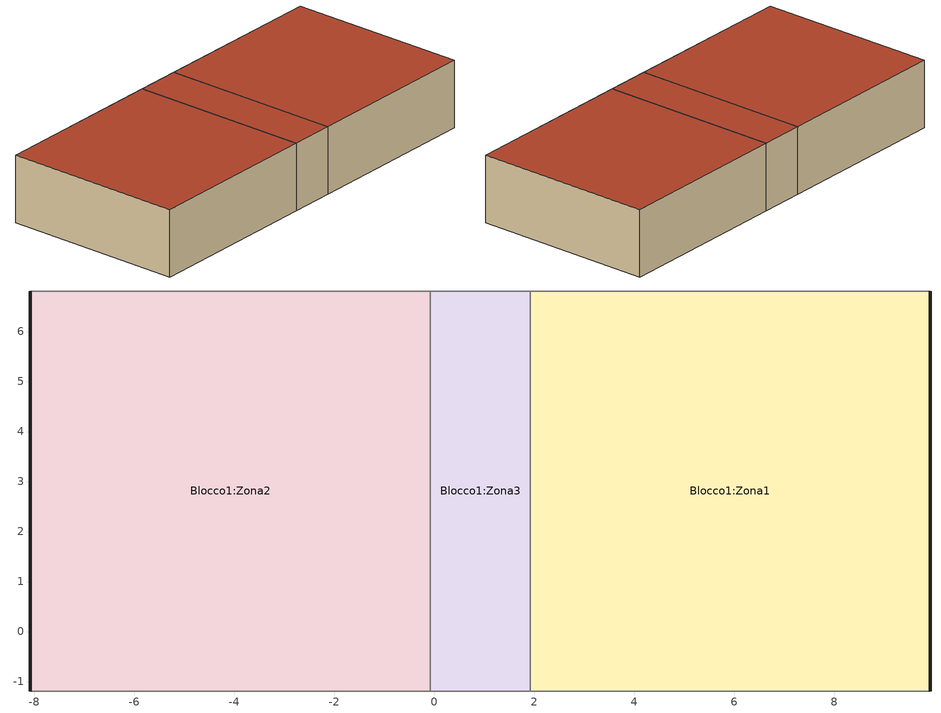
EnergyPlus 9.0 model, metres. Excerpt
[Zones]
Blocco1:Zona2
 floor adiabatic (Pavimento interno di progetto): -0.08,-1.19 -8.08,-1.19 -8.08,6.81 -0.08,6.81 z0
 wall outside (Office_Walls): -8.08,6.81 -8.08,-1.19 z0:3
 wall to Blocco1:Zona3 (Partizione di progetto): -0.08,-1.19 -0.08,6.81 z0:3
 wall adiabatic (Partizione di progetto): -0.08,6.81 -8.08,6.81 / -8.08,-1.19 -0.08,-1.19 z0:3
 roof outside (SuperRoof): -8.08,-1.19 -0.08,-1.19 -0.08,6.81 -8.08,6.81 z3
Blocco1:Zona3
 floor adiabatic (Pavimento interno di progetto): 1.92,-1.19 -0.08,-1.19 -0.08,6.81 1.92,6.81 z0
 wall to Blocco1:Zona1 (Partizione di progetto): 1.92,-1.19 1.92,6.81 z0:3
 wall adiabatic (Partizione di progetto): 1.92,6.81 -0.08,6.81 / -0.08,-1.19 1.92,-1.19 z0:3
 roof outside (SuperRoof): -0.08,-1.19 1.92,-1.19 1.92,6.81 -0.08,6.81 z3
Blocco1:Zona1
 floor adiabatic (Pavimento interno di progetto): 9.92,-1.19 1.92,-1.19 1.92,6.81 9.92,6.81 z0
 wall outside (Office_Walls): 9.92,-1.19 9.92,6.81 z0:3
 wall adiabatic (Partizione di progetto): 9.92,6.81 1.92,6.81 / 1.92,-1.19 9.92,-1.19 z0:3
 roof outside (SuperRoof): 1.92,-1.19 9.92,-1.19 9.92,6.81 1.92,6.81 z3
[Site:Location]
Office_On (01-01:31-12)  (01-01:31-12): Latitude {deg}=45.22; Longitude {deg}=7.65; Time Zone {hr}=1; Elevation {m}=287
[Site:GroundTemperature:BuildingSurface]
18, 18, 18, 18, 18, 18, 18, 18, 18, 18, 18, 18
[Site:GroundTemperature:Deep]
14, 14, 14, 14, 14, 14, 14, 14, 14, 14, 14, 14
[Site:GroundTemperature:Shallow]
14, 14, 14, 14, 14, 14, 14, 14, 14, 14, 14, 14
[Site:GroundTemperature:FCfactorMethod]
1.99, 1.11, 2.67, 5.12, 11.52, 16.46, 19.79, 20.81, 19.08, 15.24, 10.12, 5.36
[Site:GroundReflectance]
0.2, 0.2, 0.2, 0.2, 0.2, 0.2, 0.2, 0.2, 0.2, 0.2, 0.2, 0.2
[Site:GroundReflectance:SnowModifier]
2, 2
[SizingPeriod:DesignDay] Day of Month=15; Humidity Condition Type=WetBulb; Barometric Pressure {Pa}=97924.4; Wind Direction {deg}=0; Rain Indicator=No; Snow Indicator=No
Name | Month | Day Type | Maximum Dry-Bulb Temperature {C} | Daily Dry-Bulb Temperature Range {deltaC} | Wetbulb or DewPoint at Maximum Dry-Bulb {C} | Wind Speed {m/s} | Daylight Saving Time Indicator | Solar Model Indicator | Sky Clearness
Summer Design Day in Office_On (01-01:31-12) Lug | 7 | SummerDesignDay | 32.1 | 11 | 22.8 | 0 | Yes | ASHRAEClearSky | 0.98
Summer Design Day in Office_On (01-01:31-12) Ago | 8 | SummerDesignDay | 32.8 | 11.5 | 23.5 | 0 | Yes | ASHRAEClearSky | 0.98
Summer Design Day in Office_On (01-01:31-12) Set | 9 | SummerDesignDay | 29 | 11.5 | 20.2 | 0 | Yes | ASHRAEClearSky | 0.98
Winter Design Day in Office_On (01-01:31-12) | 1 | WinterDesignDay | -5.9 | 0 | -5.9 | 8.5 | No |  | 0
[Building]
Building: North Axis {deg}=0; Terrain=Suburbs; Loads Convergence Tolerance Value=.04; Temperature Convergence Tolerance Value {deltaC}=.4; Solar Distribution=FullExterior; Maximum Number of Warmup Days=25; Minimum Number of Warmup Days=6
[Material:NoMass] Roughness=Rough; Thermal Absorptance=0.9; Solar Absorptance=0.7; Visible Absorptance=0.7
Name | Thermal Resistance {m2-K/W}
3_RVAL_3 | .18
5_RVAL_2 | .15
[Construction]
Pavimento interno di progetto: Cast Concrete (Dense)_01
SuperRoof: Asphalt 1_001, SuperInsulating_01445, 3_RVAL_3, Plasterboard_0013
Partizione di progetto: Gypsum Plasterboard_0025, 5_RVAL_2, Gypsum Plasterboard_0025
Office_Walls: Brickwork Outer_01, SuperInsulating_00795, Concrete Block (Medium)_01, Gypsum Plastering_0013
[Material] Roughness=Rough
Name | Thickness {m} | Conductivity {W/m-K} | Density {kg/m3} | Specific Heat {J/kg-K} | Thermal Absorptance | Solar Absorptance | Visible Absorptance
Cast Concrete (Dense)_01 | .1 | 1.4 | 2100 | 840 | 0.9 | 0.6 | 0.6
Asphalt 1_001 | .01 | 0.7 | 2100 | 1000 | 0.9 | 0.85 | 0.9
SuperInsulating_01445 | .1445 | .034 | 35 | 1400 | .9 | .6 | .6
Plasterboard_0013 | .013 | 0.25 | 2800 | 896 | 0.9 | 0.5 | 0.5
Gypsum Plasterboard_0025 | .025 | 0.25 | 900 | 1000 | 0.9 | 0.5 | 0.5
Brickwork Outer_01 | .1 | 0.84 | 1700 | 800 | 0.9 | 0.7 | 0.7
SuperInsulating_00795 | .0795 | .034 | 35 | 1400 | .9 | .6 | .6
Concrete Block (Medium)_01 | .1 | 0.51 | 1400 | 1000 | 0.9 | 0.6 | 0.6
Gypsum Plastering_0013 | .013 | 0.4 | 1000 | 1000 | 0.9 | 0.5 | 0.5
[WindowProperty:FrameAndDivider]
1: Frame Width {m}=0.04; Frame Outside Projection {m}=0; Frame Inside Projection {m}=0; Frame Conductance {W/m2-K}=9.5; Ratio of Frame-Edge Glass Conductance to Center-Of-Glass Conductance=1; Frame Solar Absorptance=0.5; Frame Visible Absorptance=0.5; Frame Thermal Hemispherical Emissivity=0.9; Divider Type=DividedLite; Divider Width {m}=0.02; Number of Horizontal Dividers=1; Number of Vertical Dividers=1; Divider Outside Projection {m}=0; Divider Inside Projection {m}=0; Divider Conductance {W/m2-K}=9.5; Ratio of Divider-Edge Glass Conductance to Center-Of-Glass Conductance=1; Divider Solar Absorptance=0.5; Divider Visible Absorptance=0.5; Divider Thermal Hemispherical Emissivity=0.9; Outside Reveal Solar Absorptance=0.5; Inside Sill Depth {m}=0; Inside Sill Solar Absorptance=0.5; Inside Reveal Depth {m}=0; Inside Reveal Solar Absorptance=0.5
[Zone] Type=1; Multiplier=1; Zone Inside Convection Algorithm=TARP; Part of Total Floor Area=Yes
Name | Volume {m3} | Floor Area {m2}
Blocco1:Zona2; Blocco1:Zona1 | 172.0816 | 59.3385
Blocco1:Zona3 | 40.716 | 14.04
[PEOPLE] Number of People Schedule=Office_OpenOff_Occ; Number of People Calculation Method=People/Area; People per Zone Floor Area {person/m2}=.111; Fraction Radiant=.3; Sensible Heat Fraction=AutoCalculate; Carbon Dioxide Generation Rate {m3/s-W}=3.82e-08; Enable ASHRAE 55 Comfort Warnings=No; Mean Radiant Temperature Calculation Type=ZoneAveraged; Work Efficiency Schedule=Work efficiency; Clothing Insulation Calculation Method=ClothingInsulationSchedule; Air Velocity Schedule=AirVelocitySchedule
Name | Zone or ZoneList | Activity Level Schedule | Clothing Insulation Schedule
People Blocco1:Zona2 | Blocco1:Zona2 | Activity Schedule 63 | Clothing Schedule 63
People Blocco1:Zona3 | Blocco1:Zona3 | Activity Schedule 70 | Clothing Schedule 70
People Blocco1:Zona1 | Blocco1:Zona1 | Activity Schedule 77 | Clothing Schedule 77
[Lights] Schedule=Office_OpenOff_Light; Design Level Calculation Method=Watts/Area; Watts per Zone Floor Area {W/m2}=20; Return Air Fraction=0; Fraction Radiant=.42; Fraction Visible=.18; Fraction Replaceable=1
Name | Zone or ZoneList
Blocco1:Zona2 General lighting | Blocco1:Zona2
Blocco1:Zona3 General lighting | Blocco1:Zona3
Blocco1:Zona1 General lighting | Blocco1:Zona1
[OtherEquipment] Fuel Type=Electricity; Schedule=Office_OpenOff_Equip; Design Level Calculation Method=Watts/Area; Power per Zone Floor Area {W/m2}=11.77; Fraction Latent=0; Fraction Radiant=.2; Fraction Lost=0; Carbon Dioxide Generation Rate {m3/s-W}=0
Name | Zone or ZoneList
Blocco1:Zona2 Equipment 1 | Blocco1:Zona2
Blocco1:Zona3 Equipment 1 | Blocco1:Zona3
Blocco1:Zona1 Equipment 1 | Blocco1:Zona1
[WaterUse:Equipment] Flow Rate Fraction Schedule=Office_OpenOff_Occ
Name | Peak Flow Rate {m3/s} | Target Temperature Schedule | Hot Water Supply Temperature Schedule | Cold Water Supply Temperature Schedule | Zone
DHW Blocco1:Zona2 | 3.66287e-07 | DHW Supply Temperature Blocco1:Zona2 | DHW Supply Temperature Blocco1:Zona2 | DHW Mains Temperature Blocco1:Zona2 | Blocco1:Zona2
DHW Blocco1:Zona3 | 8.66667e-08 | DHW Supply Temperature Blocco1:Zona3 | DHW Supply Temperature Blocco1:Zona3 | DHW Mains Temperature Blocco1:Zona3 | Blocco1:Zona3
DHW Blocco1:Zona1 | 3.66287e-07 | DHW Supply Temperature Blocco1:Zona1 | DHW Supply Temperature Blocco1:Zona1 | DHW Mains Temperature Blocco1:Zona1 | Blocco1:Zona1
[Daylighting:Controls] Daylighting Method=SplitFlux; Availability Schedule=On; Lighting Control Type=Continuous; Minimum Input Power Fraction for Continuous or ContinuousOff Dimming Control=0.1; Minimum Light Output Fraction for Continuous or ContinuousOff Dimming Control=0.1; Number of Stepped Control Steps=1; Probability Lighting will be Reset When Needed in Manual Stepped Control=1; Glare Calculation Azimuth Angle of View Direction Clockwise from Zone y-Axis {deg}=0; Maximum Allowable Discomfort Glare Index=22; DElight Gridding Resolution {m2}=1; Fraction of Zone Controlled by Reference Point 1=1; Illuminance Setpoint at Reference Point 1 {lux}=400
Name | Zone | Glare Calculation Daylighting Reference Point | Daylighting Reference Point 1
Blocco1:Zona2 | Blocco1:Zona2 | Blocco1:Zona2 Ref Point 1 | Blocco1:Zona2 Ref Point 1
Blocco1:Zona3 | Blocco1:Zona3 | Blocco1:Zona3 Ref Point 1 | Blocco1:Zona3 Ref Point 1
Blocco1:Zona1 | Blocco1:Zona1 | Blocco1:Zona1 Ref Point 1 | Blocco1:Zona1 Ref Point 1
[ZoneInfiltration:DesignFlowRate] Schedule=On 24/7; Design Flow Rate Calculation Method=Flow/zone; Constant Term Coefficient=1; Temperature Term Coefficient=0; Velocity Term Coefficient=0; Velocity Squared Term Coefficient=0
Name | Zone or ZoneList | Design Flow Rate {m3/s}
Blocco1:Zona2 Infiltration | Blocco1:Zona2 | .03346
Blocco1:Zona3 Infiltration | Blocco1:Zona3 | .007917
Blocco1:Zona1 Infiltration | Blocco1:Zona1 | .03346
[ZoneVentilation:DesignFlowRate] Schedule=SuperVentNat; Design Flow Rate Calculation Method=Flow/zone; Ventilation Type=NATURAL; Fan Pressure Rise {Pa}=0; Fan Total Efficiency=1; Constant Term Coefficient=1; Temperature Term Coefficient=0; Velocity Term Coefficient=0; Velocity Squared Term Coefficient=0; Minimum Indoor Temperature {C}=-100; Maximum Indoor Temperature {C}=24; Delta Temperature {deltaC}=0; Minimum Outdoor Temperature {C}=-100; Maximum Outdoor Temperature {C}=24; Maximum Wind Speed {m/s}=40
Name | Zone or ZoneList | Design Flow Rate {m3/s}
Blocco1:Zona2 Nat Vent | Blocco1:Zona2 | .239002
Blocco1:Zona3 Nat Vent | Blocco1:Zona3 | .05655
Blocco1:Zona1 Nat Vent | Blocco1:Zona1 | .239002
[Sizing:Zone] Zone Cooling Design Supply Air Temperature Input Method=SupplyAirTemperature; Zone Cooling Design Supply Air Temperature {C}=12; Zone Cooling Design Supply Air Temperature Difference {deltaC}=0; Zone Heating Design Supply Air Temperature Input Method=SupplyAirTemperature; Zone Heating Design Supply Air Temperature {C}=35; Zone Heating Design Supply Air Temperature Difference {deltaC}=0; Zone Cooling Design Supply Air Humidity Ratio {kgWater/kgDryAir}=0.0077; Zone Heating Design Supply Air Humidity Ratio {kgWater/kgDryAir}=0.0156; Zone Heating Sizing Factor=1.25; Zone Cooling Sizing Factor=1.15; Cooling Design Air Flow Method=DesignDay; Cooling Minimum Air Flow Fraction=0; Heating Design Air Flow Method=DesignDay
Name | Design Specification Outdoor Air Object | Design Specification Zone Air Distribution Object
Blocco1:Zona2 | Blocco1:Zona2 | Blocco1:Zona2
Blocco1:Zona3 | Blocco1:Zona3 | Blocco1:Zona3
Blocco1:Zona1 | Blocco1:Zona1 | Blocco1:Zona1
[DesignSpecification:ZoneAirDistribution] Zone Air Distribution Effectiveness in Cooling Mode=1; Zone Air Distribution Effectiveness in Heating Mode=1
Blocco1:Zona2; Blocco1:Zona3; Blocco1:Zona1
[DesignSpecification:OutdoorAir] Outdoor Air Method=Sum; Outdoor Air Flow per Person {m3/s-person}=.01; Outdoor Air Flow per Zone Floor Area {m3/s-m2}=0; Outdoor Air Flow per Zone {m3/s}=0; Outdoor Air Flow Air Changes per Hour {1/hr}=0; Outdoor Air Schedule=SuperVentMech
Blocco1:Zona2; Blocco1:Zona3; Blocco1:Zona1
[ZoneControl:Thermostat] Control Type Schedule=Zone Control Type Sched
Name | Zone or ZoneList | Control 1
Blocco1:Zona2 Thermostat | Blocco1:Zona2 | Dual Setpoint - Zone Blocco1:Zona2
Blocco1:Zona3 Thermostat | Blocco1:Zona3 | Dual Setpoint - Zone Blocco1:Zona3
Blocco1:Zona1 Thermostat | Blocco1:Zona1 | Dual Setpoint - Zone Blocco1:Zona1
[ThermostatSetpoint:DualSetpoint]
Name | Heating Setpoint Temperature Schedule | Cooling Setpoint Temperature Schedule
Dual Setpoint - Zone Blocco1:Zona2 | Blocco1:Zona2 Heating Setpoint Schedule | Blocco1:Zona2 Cooling SP Sch
Dual Setpoint - Zone Blocco1:Zona3 | Blocco1:Zona3 Heating Setpoint Schedule | Blocco1:Zona3 Cooling SP Sch
Dual Setpoint - Zone Blocco1:Zona1 | Blocco1:Zona1 Heating Setpoint Schedule | Blocco1:Zona1 Cooling SP Sch
[Zone equipment]
Blocco1:Zona2: Blocco1:Zona2 Ideal Loads Air
Blocco1:Zona3: Blocco1:Zona3 Ideal Loads Air
Blocco1:Zona1: Blocco1:Zona1 Ideal Loads Air
[ZoneHVAC:IdealLoadsAirSystem] Maximum Heating Supply Air Temperature {C}=35; Minimum Cooling Supply Air Temperature {C}=12; Maximum Heating Supply Air Humidity Ratio {kgWater/kgDryAir}=0.0156; Minimum Cooling Supply Air Humidity Ratio {kgWater/kgDryAir}=0.0077; Heating Limit=LimitCapacity; Maximum Heating Air Flow Rate {m3/s}=Autosize; Maximum Sensible Heating Capacity {W}=Autosize; Cooling Limit=LimitFlowRateAndCapacity; Maximum Cooling Air Flow Rate {m3/s}=Autosize; Maximum Total Cooling Capacity {W}=Autosize; Dehumidification Control Type=None; Humidification Control Type=None; Outdoor Air Economizer Type=NoEconomizer; Heat Recovery Type=None
Name | Heating Availability Schedule | Cooling Availability Schedule | Design Specification Outdoor Air Object
Blocco1:Zona2 Ideal Loads Air | Blocco1:Zona2 Heating Availability Sch | Blocco1:Zona2 Cooling Availability Sch | Blocco1:Zona2
Blocco1:Zona3 Ideal Loads Air | Blocco1:Zona3 Heating Availability Sch | Blocco1:Zona3 Cooling Availability Sch | Blocco1:Zona3
Blocco1:Zona1 Ideal Loads Air | Blocco1:Zona1 Heating Availability Sch | Blocco1:Zona1 Cooling Availability Sch | Blocco1:Zona1
[Schedule:Compact]
On; On 24/7: Through: 12/31, For: AllDays, Until: 24:00, 1
Work efficiency: Through: 12/31, For: AllDays, Until: 24:00, 0
AirVelocitySchedule: Through: 12/31, For: AllDays, Until: 24:00, .137
Office_OpenOff_Occ: Through: 31 Dec, For: Weekdays SummerDesignDay, Until: 07:00, 0, Until: 08:00, 0.25, Until: 09:00, 0.5, Until: 12:00, 1, Until: 14:00, 0.75, Until: 17:00, 1, Until: 18:00, 0.5, Until: 19:00, 0.25, Until: 24:00, 0, For: Weekends, Until: 24:00, 0, For: Holidays, Until: 24:00, 0, For: WinterDesignDay AllOtherDays, Until: 24:00, 0
Office_OpenOff_Equip: Through: 31 Dec, For: Weekdays SummerDesignDay, Until: 07:00, 0.05394, Until: 20:00, 1, Until: 24:00, 0.05394, For: Weekends, Until: 24:00, 0.05394, For: Holidays, Until: 24:00, 0.05394, For: WinterDesignDay AllOtherDays, Until: 24:00, 0
Office_OpenOff_Light: Through: 31 Dec, For: Weekdays SummerDesignDay, Until: 07:00, 0, Until: 19:00, 1, Until: 24:00, 0, For: Weekends, Until: 24:00, 0, For: Holidays, Until: 24:00, 0, For: WinterDesignDay AllOtherDays, Until: 24:00, 0
Activity Schedule 63; Activity Schedule 70; Activity Schedule 77: Through: 12/31, For: AllDays, Until: 24:00, 110.7
Clothing Schedule 63; Clothing Schedule 70; Clothing Schedule 77: Through: 4/1, For: AllDays, Until: 24:00, 1, Through: 9/30, For: AllDays, Until: 24:00, .5, Through: 12/31, For: AllDays, Until: 24:00, 1
DHW Supply Temperature Blocco1:Zona2; DHW Supply Temperature Blocco1:Zona3; DHW Supply Temperature Blocco1:Zona1: Through: 12/31, For: AllDays, Until: 24:00, 65
DHW Mains Temperature Blocco1:Zona2; DHW Mains Temperature Blocco1:Zona3; DHW Mains Temperature Blocco1:Zona1: Through: 12/31, For: AllDays, Until: 24:00, 10
[Schedule:Day:Hourly]
Summer Control Type Day Sch; Winter Control Type Day Sch: 4, 4, 4, 4, 4, 4, 4, 4, 4, 4, 4, 4, 4, 4, 4, 4, 4, 4, 4, 4, 4, 4, 4, 4
[Schedule:Week:Daily]
Summer Control Type Week Sch: Summer Control Type Day Sch, Summer Control Type Day Sch, Summer Control Type Day Sch, Summer Control Type Day Sch, Summer Control Type Day Sch, Summer Control Type Day Sch, Summer Control Type Day Sch, Summer Control Type Day Sch, Summer Control Type Day Sch, Summer Control Type Day Sch, Summer Control Type Day Sch, Summer Control Type Day Sch
Winter Control Type Week Sch: Winter Control Type Day Sch, Winter Control Type Day Sch, Winter Control Type Day Sch, Winter Control Type Day Sch, Winter Control Type Day Sch, Winter Control Type Day Sch, Winter Control Type Day Sch, Winter Control Type Day Sch, Winter Control Type Day Sch, Winter Control Type Day Sch, Winter Control Type Day Sch, Winter Control Type Day Sch
SuperVentMech_Jan; SuperVentMech_Feb; SuperVentMech_Mar; SuperVentMech_Apr; SuperVentMech_May; SuperVentMech_Jun; SuperVentMech_Jul; SuperVentMech_Aug; SuperVentMech_Sep; SuperVentMech_Oct; SuperVentMech_Nov; SuperVentMech_Dec: 11, 1, 1, 1, 1, 1, 1, 11, 1, 11, 1, 1
SuperVentNat_Jan; SuperVentNat_Feb; SuperVentNat_Mar; SuperVentNat_Apr; SuperVentNat_May; SuperVentNat_Jun; SuperVentNat_Jul; SuperVentNat_Aug; SuperVentNat_Sep; SuperVentNat_Oct; SuperVentNat_Nov; SuperVentNat_Dec: 12, 10000, 10000, 10000, 10000, 10000, 10000, 12, 10000, 11, 10000, 10000
Blocco1:Zona2 Heating Setpoint Schedule_Jan; Blocco1:Zona2 Heating Setpoint Schedule_Feb; Blocco1:Zona2 Heating Setpoint Schedule_Mar; Blocco1:Zona2 Heating Setpoint Schedule_Oct; Blocco1:Zona2 Heating Setpoint Schedule_Nov; Blocco1:Zona2 Heating Setpoint Schedule_Dec; Blocco1:Zona3 Heating Setpoint Schedule_Jan; Blocco1:Zona3 Heating Setpoint Schedule_Feb; Blocco1:Zona3 Heating Setpoint Schedule_Mar; Blocco1:Zona3 Heating Setpoint Schedule_Oct; Blocco1:Zona3 Heating Setpoint Schedule_Nov; Blocco1:Zona3 Heating Setpoint Schedule_Dec; Blocco1:Zona1 Heating Setpoint Schedule_Jan; Blocco1:Zona1 Heating Setpoint Schedule_Feb; Blocco1:Zona1 Heating Setpoint Schedule_Mar; Blocco1:Zona1 Heating Setpoint Schedule_Oct; Blocco1:Zona1 Heating Setpoint Schedule_Nov; Blocco1:Zona1 Heating Setpoint Schedule_Dec: 11_-50_12_22, 34_-50_12_22, 34_-50_12_22, 34_-50_12_22, 34_-50_12_22, 34_-50_12_22, 34_-50_12_22, 11_-50_12_22, 34_-50_12_22, 12_-50_12_22, 34_-50_12_22, 34_-50_12_22
Blocco1:Zona2 Heating Setpoint Schedule_Apr; Blocco1:Zona2 Heating Setpoint Schedule_May; Blocco1:Zona2 Heating Setpoint Schedule_Jun; Blocco1:Zona2 Heating Setpoint Schedule_Jul; Blocco1:Zona2 Heating Setpoint Schedule_Aug; Blocco1:Zona2 Heating Setpoint Schedule_Sep; Blocco1:Zona3 Heating Setpoint Schedule_Apr; Blocco1:Zona3 Heating Setpoint Schedule_May; Blocco1:Zona3 Heating Setpoint Schedule_Jun; Blocco1:Zona3 Heating Setpoint Schedule_Jul; Blocco1:Zona3 Heating Setpoint Schedule_Aug; Blocco1:Zona3 Heating Setpoint Schedule_Sep; Blocco1:Zona1 Heating Setpoint Schedule_Apr; Blocco1:Zona1 Heating Setpoint Schedule_May; Blocco1:Zona1 Heating Setpoint Schedule_Jun; Blocco1:Zona1 Heating Setpoint Schedule_Jul; Blocco1:Zona1 Heating Setpoint Schedule_Aug; Blocco1:Zona1 Heating Setpoint Schedule_Sep: 11_-50_12_22, 11_-50_12_22, 11_-50_12_22, 11_-50_12_22, 11_-50_12_22, 11_-50_12_22, 11_-50_12_22, 11_-50_12_22, 11_-50_12_22, 12_-50_12_22, 11_-50_12_22, 11_-50_12_22
Blocco1:Zona2 Heating Availability Sch_Jan; Blocco1:Zona2 Heating Availability Sch_Feb; Blocco1:Zona2 Heating Availability Sch_Mar; Blocco1:Zona2 Heating Availability Sch_Oct; Blocco1:Zona2 Heating Availability Sch_Nov; Blocco1:Zona2 Heating Availability Sch_Dec; Blocco1:Zona3 Heating Availability Sch_Jan; Blocco1:Zona3 Heating Availability Sch_Feb; Blocco1:Zona3 Heating Availability Sch_Mar; Blocco1:Zona3 Heating Availability Sch_Oct; Blocco1:Zona3 Heating Availability Sch_Nov; Blocco1:Zona3 Heating Availability Sch_Dec; Blocco1:Zona1 Heating Availability Sch_Jan; Blocco1:Zona1 Heating Availability Sch_Feb; Blocco1:Zona1 Heating Availability Sch_Mar; Blocco1:Zona1 Heating Availability Sch_Oct; Blocco1:Zona1 Heating Availability Sch_Nov; Blocco1:Zona1 Heating Availability Sch_Dec: 11_0_1_1, 34_0_1_1, 34_0_1_1, 34_0_1_1, 34_0_1_1, 34_0_1_1, 34_0_1_1, 11_0_1_1, 34_0_1_1, 12_0_1_1, 34_0_1_1, 34_0_1_1
Blocco1:Zona2 Heating Availability Sch_Apr; Blocco1:Zona2 Heating Availability Sch_May; Blocco1:Zona2 Heating Availability Sch_Jun; Blocco1:Zona2 Heating Availability Sch_Jul; Blocco1:Zona2 Heating Availability Sch_Aug; Blocco1:Zona2 Heating Availability Sch_Sep; Blocco1:Zona2 Cooling Availability Sch_Jan; Blocco1:Zona2 Cooling Availability Sch_Feb; Blocco1:Zona2 Cooling Availability Sch_Mar; Blocco1:Zona2 Cooling Availability Sch_Apr; Blocco1:Zona2 Cooling Availability Sch_Oct; Blocco1:Zona2 Cooling Availability Sch_Nov; Blocco1:Zona2 Cooling Availability Sch_Dec; Blocco1:Zona3 Heating Availability Sch_Apr; Blocco1:Zona3 Heating Availability Sch_May; Blocco1:Zona3 Heating Availability Sch_Jun; Blocco1:Zona3 Heating Availability Sch_Jul; Blocco1:Zona3 Heating Availability Sch_Aug; Blocco1:Zona3 Heating Availability Sch_Sep; Blocco1:Zona3 Cooling Availability Sch_Jan; Blocco1:Zona3 Cooling Availability Sch_Feb; Blocco1:Zona3 Cooling Availability Sch_Mar; Blocco1:Zona3 Cooling Availability Sch_Apr; Blocco1:Zona3 Cooling Availability Sch_Oct; Blocco1:Zona3 Cooling Availability Sch_Nov; Blocco1:Zona3 Cooling Availability Sch_Dec; Blocco1:Zona1 Heating Availability Sch_Apr; Blocco1:Zona1 Heating Availability Sch_May; Blocco1:Zona1 Heating Availability Sch_Jun; Blocco1:Zona1 Heating Availability Sch_Jul; Blocco1:Zona1 Heating Availability Sch_Aug; Blocco1:Zona1 Heating Availability Sch_Sep; Blocco1:Zona1 Cooling Availability Sch_Jan; Blocco1:Zona1 Cooling Availability Sch_Feb; Blocco1:Zona1 Cooling Availability Sch_Mar; Blocco1:Zona1 Cooling Availability Sch_Apr; Blocco1:Zona1 Cooling Availability Sch_Oct; Blocco1:Zona1 Cooling Availability Sch_Nov; Blocco1:Zona1 Cooling Availability Sch_Dec: 11_0_1_1, 11_0_1_1, 11_0_1_1, 11_0_1_1, 11_0_1_1, 11_0_1_1, 11_0_1_1, 11_0_1_1, 11_0_1_1, 12_0_1_1, 11_0_1_1, 11_0_1_1
Blocco1:Zona2 Cooling SP Sch_Jan; Blocco1:Zona2 Cooling SP Sch_Feb; Blocco1:Zona2 Cooling SP Sch_Mar; Blocco1:Zona2 Cooling SP Sch_Apr; Blocco1:Zona2 Cooling SP Sch_Oct; Blocco1:Zona2 Cooling SP Sch_Nov; Blocco1:Zona2 Cooling SP Sch_Dec; Blocco1:Zona3 Cooling SP Sch_Jan; Blocco1:Zona3 Cooling SP Sch_Feb; Blocco1:Zona3 Cooling SP Sch_Mar; Blocco1:Zona3 Cooling SP Sch_Apr; Blocco1:Zona3 Cooling SP Sch_Oct; Blocco1:Zona3 Cooling SP Sch_Nov; Blocco1:Zona3 Cooling SP Sch_Dec; Blocco1:Zona1 Cooling SP Sch_Jan; Blocco1:Zona1 Cooling SP Sch_Feb; Blocco1:Zona1 Cooling SP Sch_Mar; Blocco1:Zona1 Cooling SP Sch_Apr; Blocco1:Zona1 Cooling SP Sch_Oct; Blocco1:Zona1 Cooling SP Sch_Nov; Blocco1:Zona1 Cooling SP Sch_Dec: 11_100_28_25, 11_100_28_25, 11_100_28_25, 11_100_28_25, 11_100_28_25, 11_100_28_25, 11_100_28_25, 11_100_28_25, 11_100_28_25, 12_100_28_25, 11_100_28_25, 11_100_28_25
Blocco1:Zona2 Cooling SP Sch_May; Blocco1:Zona2 Cooling SP Sch_Jun; Blocco1:Zona2 Cooling SP Sch_Jul; Blocco1:Zona2 Cooling SP Sch_Aug; Blocco1:Zona2 Cooling SP Sch_Sep; Blocco1:Zona3 Cooling SP Sch_May; Blocco1:Zona3 Cooling SP Sch_Jun; Blocco1:Zona3 Cooling SP Sch_Jul; Blocco1:Zona3 Cooling SP Sch_Aug; Blocco1:Zona3 Cooling SP Sch_Sep; Blocco1:Zona1 Cooling SP Sch_May; Blocco1:Zona1 Cooling SP Sch_Jun; Blocco1:Zona1 Cooling SP Sch_Jul; Blocco1:Zona1 Cooling SP Sch_Aug; Blocco1:Zona1 Cooling SP Sch_Sep: 34_100_28_25, 34_100_28_25, 34_100_28_25, 34_100_28_25, 34_100_28_25, 34_100_28_25, 34_100_28_25, 34_100_28_25, 34_100_28_25, 12_100_28_25, 34_100_28_25, 34_100_28_25
Blocco1:Zona2 Cooling Availability Sch_May; Blocco1:Zona2 Cooling Availability Sch_Jun; Blocco1:Zona2 Cooling Availability Sch_Jul; Blocco1:Zona2 Cooling Availability Sch_Aug; Blocco1:Zona2 Cooling Availability Sch_Sep; Blocco1:Zona3 Cooling Availability Sch_May; Blocco1:Zona3 Cooling Availability Sch_Jun; Blocco1:Zona3 Cooling Availability Sch_Jul; Blocco1:Zona3 Cooling Availability Sch_Aug; Blocco1:Zona3 Cooling Availability Sch_Sep; Blocco1:Zona1 Cooling Availability Sch_May; Blocco1:Zona1 Cooling Availability Sch_Jun; Blocco1:Zona1 Cooling Availability Sch_Jul; Blocco1:Zona1 Cooling Availability Sch_Aug; Blocco1:Zona1 Cooling Availability Sch_Sep: 34_0_1_1, 34_0_1_1, 34_0_1_1, 34_0_1_1, 34_0_1_1, 34_0_1_1, 34_0_1_1, 34_0_1_1, 34_0_1_1, 12_0_1_1, 34_0_1_1, 34_0_1_1
[Schedule:Day:Interval]
11; 11_0_1_1: No, 24:00, 0
12; 12_0_1_1: No, 24:00, 1
11_-50_12_22: No, 24:00, -50
34_-50_12_22: No, 7:00, 12, 18:00, 22, 24:00, 12
12_-50_12_22: No, 24:00, 22
34_0_1_1: No, 7:00, 1, 18:00, 1, 24:00, 1
11_100_28_25: No, 24:00, 100
12_100_28_25: No, 24:00, 25
34_100_28_25: No, 7:00, 28, 18:00, 25, 24:00, 28
[Schedule:Day:List]
1: No, 60, 0, 0, 0, 0, 0, 0, 0, 0, 1, 1, 1, 1, 1, 1, 1, 1, 1, 1, 0, 0, 0, 0, 0, 0
10000: No, 30, 1, 1, 1, 1, 1, 1, 1, 1, 1, 1, 1, 1, 1, 1, 1, 1, 0, 0, 0, 0, 0, 0, 0, 0, 0, 0, 0, 0, 0, 0, 0, 0, 0, 0, 0, 0, 1, 1, 1, 1, 1, 1, 1, 1, 1, 1, 1, 1
[Schedule:Year]
SuperVentMech: SuperVentMech_Jan, 1, 1, 1, 31, SuperVentMech_Feb, 2, 1, 2, 28, SuperVentMech_Mar, 3, 1, 3, 31, SuperVentMech_Apr, 4, 1, 4, 30, SuperVentMech_May, 5, 1, 5, 31, SuperVentMech_Jun, 6, 1, 6, 30, SuperVentMech_Jul, 7, 1, 7, 31, SuperVentMech_Aug, 8, 1, 8, 31, SuperVentMech_Sep, 9, 1, 9, 30, SuperVentMech_Oct, 10, 1, 10, 31, SuperVentMech_Nov, 11, 1, 11, 30, SuperVentMech_Dec, 12, 1, 12, 31
SuperVentNat: SuperVentNat_Jan, 1, 1, 1, 31, SuperVentNat_Feb, 2, 1, 2, 28, SuperVentNat_Mar, 3, 1, 3, 31, SuperVentNat_Apr, 4, 1, 4, 30, SuperVentNat_May, 5, 1, 5, 31, SuperVentNat_Jun, 6, 1, 6, 30, SuperVentNat_Jul, 7, 1, 7, 31, SuperVentNat_Aug, 8, 1, 8, 31, SuperVentNat_Sep, 9, 1, 9, 30, SuperVentNat_Oct, 10, 1, 10, 31, SuperVentNat_Nov, 11, 1, 11, 30, SuperVentNat_Dec, 12, 1, 12, 31
Zone Control Type Sched: Winter Control Type Week Sch, 1, 1, 3, 31, Summer Control Type Week Sch, 4, 1, 9, 30, Winter Control Type Week Sch, 10, 1, 12, 31
Blocco1:Zona2 Heating Setpoint Schedule: Blocco1:Zona2 Heating Setpoint Schedule_Jan, 1, 1, 1, 31, Blocco1:Zona2 Heating Setpoint Schedule_Feb, 2, 1, 2, 28, Blocco1:Zona2 Heating Setpoint Schedule_Mar, 3, 1, 3, 31, Blocco1:Zona2 Heating Setpoint Schedule_Apr, 4, 1, 4, 30, Blocco1:Zona2 Heating Setpoint Schedule_May, 5, 1, 5, 31, Blocco1:Zona2 Heating Setpoint Schedule_Jun, 6, 1, 6, 30, Blocco1:Zona2 Heating Setpoint Schedule_Jul, 7, 1, 7, 31, Blocco1:Zona2 Heating Setpoint Schedule_Aug, 8, 1, 8, 31, Blocco1:Zona2 Heating Setpoint Schedule_Sep, 9, 1, 9, 30, Blocco1:Zona2 Heating Setpoint Schedule_Oct, 10, 1, 10, 31, Blocco1:Zona2 Heating Setpoint Schedule_Nov, 11, 1, 11, 30, Blocco1:Zona2 Heating Setpoint Schedule_Dec, 12, 1, 12, 31
Blocco1:Zona2 Heating Availability Sch: Blocco1:Zona2 Heating Availability Sch_Jan, 1, 1, 1, 31, Blocco1:Zona2 Heating Availability Sch_Feb, 2, 1, 2, 28, Blocco1:Zona2 Heating Availability Sch_Mar, 3, 1, 3, 31, Blocco1:Zona2 Heating Availability Sch_Apr, 4, 1, 4, 30, Blocco1:Zona2 Heating Availability Sch_May, 5, 1, 5, 31, Blocco1:Zona2 Heating Availability Sch_Jun, 6, 1, 6, 30, Blocco1:Zona2 Heating Availability Sch_Jul, 7, 1, 7, 31, Blocco1:Zona2 Heating Availability Sch_Aug, 8, 1, 8, 31, Blocco1:Zona2 Heating Availability Sch_Sep, 9, 1, 9, 30, Blocco1:Zona2 Heating Availability Sch_Oct, 10, 1, 10, 31, Blocco1:Zona2 Heating Availability Sch_Nov, 11, 1, 11, 30, Blocco1:Zona2 Heating Availability Sch_Dec, 12, 1, 12, 31
Blocco1:Zona2 Cooling SP Sch: Blocco1:Zona2 Cooling SP Sch_Jan, 1, 1, 1, 31, Blocco1:Zona2 Cooling SP Sch_Feb, 2, 1, 2, 28, Blocco1:Zona2 Cooling SP Sch_Mar, 3, 1, 3, 31, Blocco1:Zona2 Cooling SP Sch_Apr, 4, 1, 4, 30, Blocco1:Zona2 Cooling SP Sch_May, 5, 1, 5, 31, Blocco1:Zona2 Cooling SP Sch_Jun, 6, 1, 6, 30, Blocco1:Zona2 Cooling SP Sch_Jul, 7, 1, 7, 31, Blocco1:Zona2 Cooling SP Sch_Aug, 8, 1, 8, 31, Blocco1:Zona2 Cooling SP Sch_Sep, 9, 1, 9, 30, Blocco1:Zona2 Cooling SP Sch_Oct, 10, 1, 10, 31, Blocco1:Zona2 Cooling SP Sch_Nov, 11, 1, 11, 30, Blocco1:Zona2 Cooling SP Sch_Dec, 12, 1, 12, 31
Blocco1:Zona2 Cooling Availability Sch: Blocco1:Zona2 Cooling Availability Sch_Jan, 1, 1, 1, 31, Blocco1:Zona2 Cooling Availability Sch_Feb, 2, 1, 2, 28, Blocco1:Zona2 Cooling Availability Sch_Mar, 3, 1, 3, 31, Blocco1:Zona2 Cooling Availability Sch_Apr, 4, 1, 4, 30, Blocco1:Zona2 Cooling Availability Sch_May, 5, 1, 5, 31, Blocco1:Zona2 Cooling Availability Sch_Jun, 6, 1, 6, 30, Blocco1:Zona2 Cooling Availability Sch_Jul, 7, 1, 7, 31, Blocco1:Zona2 Cooling Availability Sch_Aug, 8, 1, 8, 31, Blocco1:Zona2 Cooling Availability Sch_Sep, 9, 1, 9, 30, Blocco1:Zona2 Cooling Availability Sch_Oct, 10, 1, 10, 31, Blocco1:Zona2 Cooling Availability Sch_Nov, 11, 1, 11, 30, Blocco1:Zona2 Cooling Availability Sch_Dec, 12, 1, 12, 31
Blocco1:Zona3 Heating Setpoint Schedule: Blocco1:Zona3 Heating Setpoint Schedule_Jan, 1, 1, 1, 31, Blocco1:Zona3 Heating Setpoint Schedule_Feb, 2, 1, 2, 28, Blocco1:Zona3 Heating Setpoint Schedule_Mar, 3, 1, 3, 31, Blocco1:Zona3 Heating Setpoint Schedule_Apr, 4, 1, 4, 30, Blocco1:Zona3 Heating Setpoint Schedule_May, 5, 1, 5, 31, Blocco1:Zona3 Heating Setpoint Schedule_Jun, 6, 1, 6, 30, Blocco1:Zona3 Heating Setpoint Schedule_Jul, 7, 1, 7, 31, Blocco1:Zona3 Heating Setpoint Schedule_Aug, 8, 1, 8, 31, Blocco1:Zona3 Heating Setpoint Schedule_Sep, 9, 1, 9, 30, Blocco1:Zona3 Heating Setpoint Schedule_Oct, 10, 1, 10, 31, Blocco1:Zona3 Heating Setpoint Schedule_Nov, 11, 1, 11, 30, Blocco1:Zona3 Heating Setpoint Schedule_Dec, 12, 1, 12, 31
Blocco1:Zona3 Heating Availability Sch: Blocco1:Zona3 Heating Availability Sch_Jan, 1, 1, 1, 31, Blocco1:Zona3 Heating Availability Sch_Feb, 2, 1, 2, 28, Blocco1:Zona3 Heating Availability Sch_Mar, 3, 1, 3, 31, Blocco1:Zona3 Heating Availability Sch_Apr, 4, 1, 4, 30, Blocco1:Zona3 Heating Availability Sch_May, 5, 1, 5, 31, Blocco1:Zona3 Heating Availability Sch_Jun, 6, 1, 6, 30, Blocco1:Zona3 Heating Availability Sch_Jul, 7, 1, 7, 31, Blocco1:Zona3 Heating Availability Sch_Aug, 8, 1, 8, 31, Blocco1:Zona3 Heating Availability Sch_Sep, 9, 1, 9, 30, Blocco1:Zona3 Heating Availability Sch_Oct, 10, 1, 10, 31, Blocco1:Zona3 Heating Availability Sch_Nov, 11, 1, 11, 30, Blocco1:Zona3 Heating Availability Sch_Dec, 12, 1, 12, 31
Blocco1:Zona3 Cooling SP Sch: Blocco1:Zona3 Cooling SP Sch_Jan, 1, 1, 1, 31, Blocco1:Zona3 Cooling SP Sch_Feb, 2, 1, 2, 28, Blocco1:Zona3 Cooling SP Sch_Mar, 3, 1, 3, 31, Blocco1:Zona3 Cooling SP Sch_Apr, 4, 1, 4, 30, Blocco1:Zona3 Cooling SP Sch_May, 5, 1, 5, 31, Blocco1:Zona3 Cooling SP Sch_Jun, 6, 1, 6, 30, Blocco1:Zona3 Cooling SP Sch_Jul, 7, 1, 7, 31, Blocco1:Zona3 Cooling SP Sch_Aug, 8, 1, 8, 31, Blocco1:Zona3 Cooling SP Sch_Sep, 9, 1, 9, 30, Blocco1:Zona3 Cooling SP Sch_Oct, 10, 1, 10, 31, Blocco1:Zona3 Cooling SP Sch_Nov, 11, 1, 11, 30, Blocco1:Zona3 Cooling SP Sch_Dec, 12, 1, 12, 31
Blocco1:Zona3 Cooling Availability Sch: Blocco1:Zona3 Cooling Availability Sch_Jan, 1, 1, 1, 31, Blocco1:Zona3 Cooling Availability Sch_Feb, 2, 1, 2, 28, Blocco1:Zona3 Cooling Availability Sch_Mar, 3, 1, 3, 31, Blocco1:Zona3 Cooling Availability Sch_Apr, 4, 1, 4, 30, Blocco1:Zona3 Cooling Availability Sch_May, 5, 1, 5, 31, Blocco1:Zona3 Cooling Availability Sch_Jun, 6, 1, 6, 30, Blocco1:Zona3 Cooling Availability Sch_Jul, 7, 1, 7, 31, Blocco1:Zona3 Cooling Availability Sch_Aug, 8, 1, 8, 31, Blocco1:Zona3 Cooling Availability Sch_Sep, 9, 1, 9, 30, Blocco1:Zona3 Cooling Availability Sch_Oct, 10, 1, 10, 31, Blocco1:Zona3 Cooling Availability Sch_Nov, 11, 1, 11, 30, Blocco1:Zona3 Cooling Availability Sch_Dec, 12, 1, 12, 31
Blocco1:Zona1 Heating Setpoint Schedule: Blocco1:Zona1 Heating Setpoint Schedule_Jan, 1, 1, 1, 31, Blocco1:Zona1 Heating Setpoint Schedule_Feb, 2, 1, 2, 28, Blocco1:Zona1 Heating Setpoint Schedule_Mar, 3, 1, 3, 31, Blocco1:Zona1 Heating Setpoint Schedule_Apr, 4, 1, 4, 30, Blocco1:Zona1 Heating Setpoint Schedule_May, 5, 1, 5, 31, Blocco1:Zona1 Heating Setpoint Schedule_Jun, 6, 1, 6, 30, Blocco1:Zona1 Heating Setpoint Schedule_Jul, 7, 1, 7, 31, Blocco1:Zona1 Heating Setpoint Schedule_Aug, 8, 1, 8, 31, Blocco1:Zona1 Heating Setpoint Schedule_Sep, 9, 1, 9, 30, Blocco1:Zona1 Heating Setpoint Schedule_Oct, 10, 1, 10, 31, Blocco1:Zona1 Heating Setpoint Schedule_Nov, 11, 1, 11, 30, Blocco1:Zona1 Heating Setpoint Schedule_Dec, 12, 1, 12, 31
Blocco1:Zona1 Heating Availability Sch: Blocco1:Zona1 Heating Availability Sch_Jan, 1, 1, 1, 31, Blocco1:Zona1 Heating Availability Sch_Feb, 2, 1, 2, 28, Blocco1:Zona1 Heating Availability Sch_Mar, 3, 1, 3, 31, Blocco1:Zona1 Heating Availability Sch_Apr, 4, 1, 4, 30, Blocco1:Zona1 Heating Availability Sch_May, 5, 1, 5, 31, Blocco1:Zona1 Heating Availability Sch_Jun, 6, 1, 6, 30, Blocco1:Zona1 Heating Availability Sch_Jul, 7, 1, 7, 31, Blocco1:Zona1 Heating Availability Sch_Aug, 8, 1, 8, 31, Blocco1:Zona1 Heating Availability Sch_Sep, 9, 1, 9, 30, Blocco1:Zona1 Heating Availability Sch_Oct, 10, 1, 10, 31, Blocco1:Zona1 Heating Availability Sch_Nov, 11, 1, 11, 30, Blocco1:Zona1 Heating Availability Sch_Dec, 12, 1, 12, 31
Blocco1:Zona1 Cooling SP Sch: Blocco1:Zona1 Cooling SP Sch_Jan, 1, 1, 1, 31, Blocco1:Zona1 Cooling SP Sch_Feb, 2, 1, 2, 28, Blocco1:Zona1 Cooling SP Sch_Mar, 3, 1, 3, 31, Blocco1:Zona1 Cooling SP Sch_Apr, 4, 1, 4, 30, Blocco1:Zona1 Cooling SP Sch_May, 5, 1, 5, 31, Blocco1:Zona1 Cooling SP Sch_Jun, 6, 1, 6, 30, Blocco1:Zona1 Cooling SP Sch_Jul, 7, 1, 7, 31, Blocco1:Zona1 Cooling SP Sch_Aug, 8, 1, 8, 31, Blocco1:Zona1 Cooling SP Sch_Sep, 9, 1, 9, 30, Blocco1:Zona1 Cooling SP Sch_Oct, 10, 1, 10, 31, Blocco1:Zona1 Cooling SP Sch_Nov, 11, 1, 11, 30, Blocco1:Zona1 Cooling SP Sch_Dec, 12, 1, 12, 31
Blocco1:Zona1 Cooling Availability Sch: Blocco1:Zona1 Cooling Availability Sch_Jan, 1, 1, 1, 31, Blocco1:Zona1 Cooling Availability Sch_Feb, 2, 1, 2, 28, Blocco1:Zona1 Cooling Availability Sch_Mar, 3, 1, 3, 31, Blocco1:Zona1 Cooling Availability Sch_Apr, 4, 1, 4, 30, Blocco1:Zona1 Cooling Availability Sch_May, 5, 1, 5, 31, Blocco1:Zona1 Cooling Availability Sch_Jun, 6, 1, 6, 30, Blocco1:Zona1 Cooling Availability Sch_Jul, 7, 1, 7, 31, Blocco1:Zona1 Cooling Availability Sch_Aug, 8, 1, 8, 31, Blocco1:Zona1 Cooling Availability Sch_Sep, 9, 1, 9, 30, Blocco1:Zona1 Cooling Availability Sch_Oct, 10, 1, 10, 31, Blocco1:Zona1 Cooling Availability Sch_Nov, 11, 1, 11, 30, Blocco1:Zona1 Cooling Availability Sch_Dec, 12, 1, 12, 31
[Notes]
Hourly weather file: C:\ProgramData\DesignBuilder\Weather Data\ITA_TORINO-CASELLE_IGDG.epw
